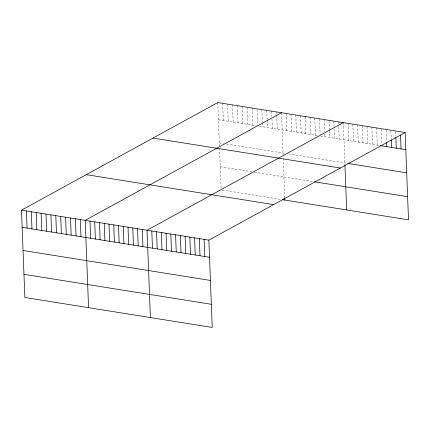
<?xml version="1.0" encoding="UTF-8"?>
<svg xmlns="http://www.w3.org/2000/svg" width="430" height="430" viewBox="0 0 430 430"><rect width="100%" height="100%" fill="white"/><g stroke="black" fill="none" stroke-linecap="round" stroke-linejoin="round"><path stroke-width="0.32" stroke-dasharray="2.15 1.61" d="M218.435 119.723L256.414 125.796M259.478 126.286L317.813 135.611M320.785 136.09L379.647 145.501M219.327 142.873L223.611 143.561M226.674 144.05L285.407 153.44M288.379 153.913L347.241 163.325M220.241 166.727L251.48 171.721M254.544 172.21L313.674 181.664M222.353 190.071L279.935 199.278M395.659 131.655L395.837 136.278M390.902 130.897L391.23 139.481M386.145 130.134L386.575 141.357M381.388 129.376L381.947 143.9M376.61 127.957L377.266 145.12M371.853 127.194L372.509 144.356M367.096 126.436L367.752 143.599M362.339 125.673L363.001 142.841M357.583 124.915L358.244 142.077M352.826 124.152L353.487 141.32M348.069 123.394L348.73 140.556M343.312 122.631L344.93 164.733M338.555 121.873L338.636 123.851M338.733 126.49L339.216 139.035M333.798 121.109L334.002 126.393M334.105 129.032L334.459 138.277M329.047 120.352L329.401 129.591M329.423 130.252L329.702 137.514M324.29 119.588L324.747 131.472M324.849 134.112L324.946 136.756M319.533 118.831L320.14 134.671M314.776 118.067L315.437 135.235M310.019 117.309L310.68 134.472M305.262 116.546L305.923 133.714M300.505 115.788L301.167 132.951M295.749 115.025L296.41 132.193M290.992 114.267L291.653 131.429M286.24 113.504L286.896 130.672M281.483 112.746L283.101 154.848M283.236 158.428L284.762 198.079M276.581 111.961L276.683 114.6M276.71 115.261L277.242 129.124M271.679 111.177L271.884 116.46M271.986 119.099L272.341 128.339M266.783 110.392L267.137 119.637M267.159 120.298L267.438 127.559M261.881 109.607L262.359 122.152M262.386 122.813L262.542 126.775M257.006 109.483L257.586 124.668M252.077 108.043L252.738 125.205M247.18 107.258L247.836 124.426M242.278 106.473L242.939 123.641M237.376 105.689L238.037 122.856M232.479 104.909L233.135 122.072M227.577 104.124L228.239 121.287M222.675 103.34L223.337 120.507M217.774 102.555L219.44 145.856M219.531 148.237L221.079 188.555"/><path stroke-width="0.64" d="M405.146 132.515L208.867 240.123L212.226 327.445L24.854 297.485L21.5 210.162L217.774 102.555L405.146 132.515L408.5 219.837L282.386 199.671M281.483 112.746L85.204 220.348L88.558 307.67M343.312 122.631L147.038 230.238L150.393 317.555M380.238 145.593L405.807 149.683M347.832 163.422L406.694 172.833M153.005 138.068L340.372 168.028M314.265 181.761L407.613 196.687M86.269 174.655L273.641 204.615M21.5 210.162L208.867 240.123M22.161 227.33L209.528 257.291M23.048 250.48L210.421 280.441M23.967 274.329L211.334 304.295M400.518 135.058L401.05 148.92M395.885 137.6L396.293 148.162M391.257 140.137L391.536 147.399M386.629 142.679L386.78 146.641M344.951 165.33L346.666 209.947M284.784 198.741L284.837 200.063M204.116 239.365L204.771 256.527M199.359 238.602L200.014 255.769M194.602 237.844L195.258 255.006M189.845 237.08L190.506 254.248M185.088 236.323L185.749 253.485M180.331 235.559L180.992 252.727M175.574 234.801L176.236 251.964M170.817 234.038L171.479 251.206M166.061 233.28L166.722 250.443M161.309 232.517L161.965 249.685M156.552 231.759L157.208 248.922M151.795 230.996L152.451 248.164M142.282 229.475L142.943 246.643M137.525 228.717L138.186 245.879M132.768 227.954L133.429 245.121M128.011 227.196L128.672 244.358M123.254 226.433L123.915 243.6M118.497 225.675L119.158 242.837M113.746 224.911L114.401 242.079M108.989 224.154L109.645 241.316M104.232 223.39L104.888 240.558M99.475 222.632L100.136 239.795M94.718 221.869L95.379 239.037M89.961 221.111L90.622 238.274M80.308 219.569L80.964 236.731M75.406 218.784L76.062 235.946M70.504 217.999L71.165 235.162M65.602 217.214L66.263 234.382M60.705 216.43L61.361 233.597M55.803 215.65L56.464 232.813M50.901 214.866L51.562 232.028M46.005 214.081L46.66 231.249M41.103 213.296L41.764 230.464M36.201 212.511L36.862 229.679M31.299 211.732L31.96 228.894M26.402 210.947L27.058 228.11"/></g></svg>
